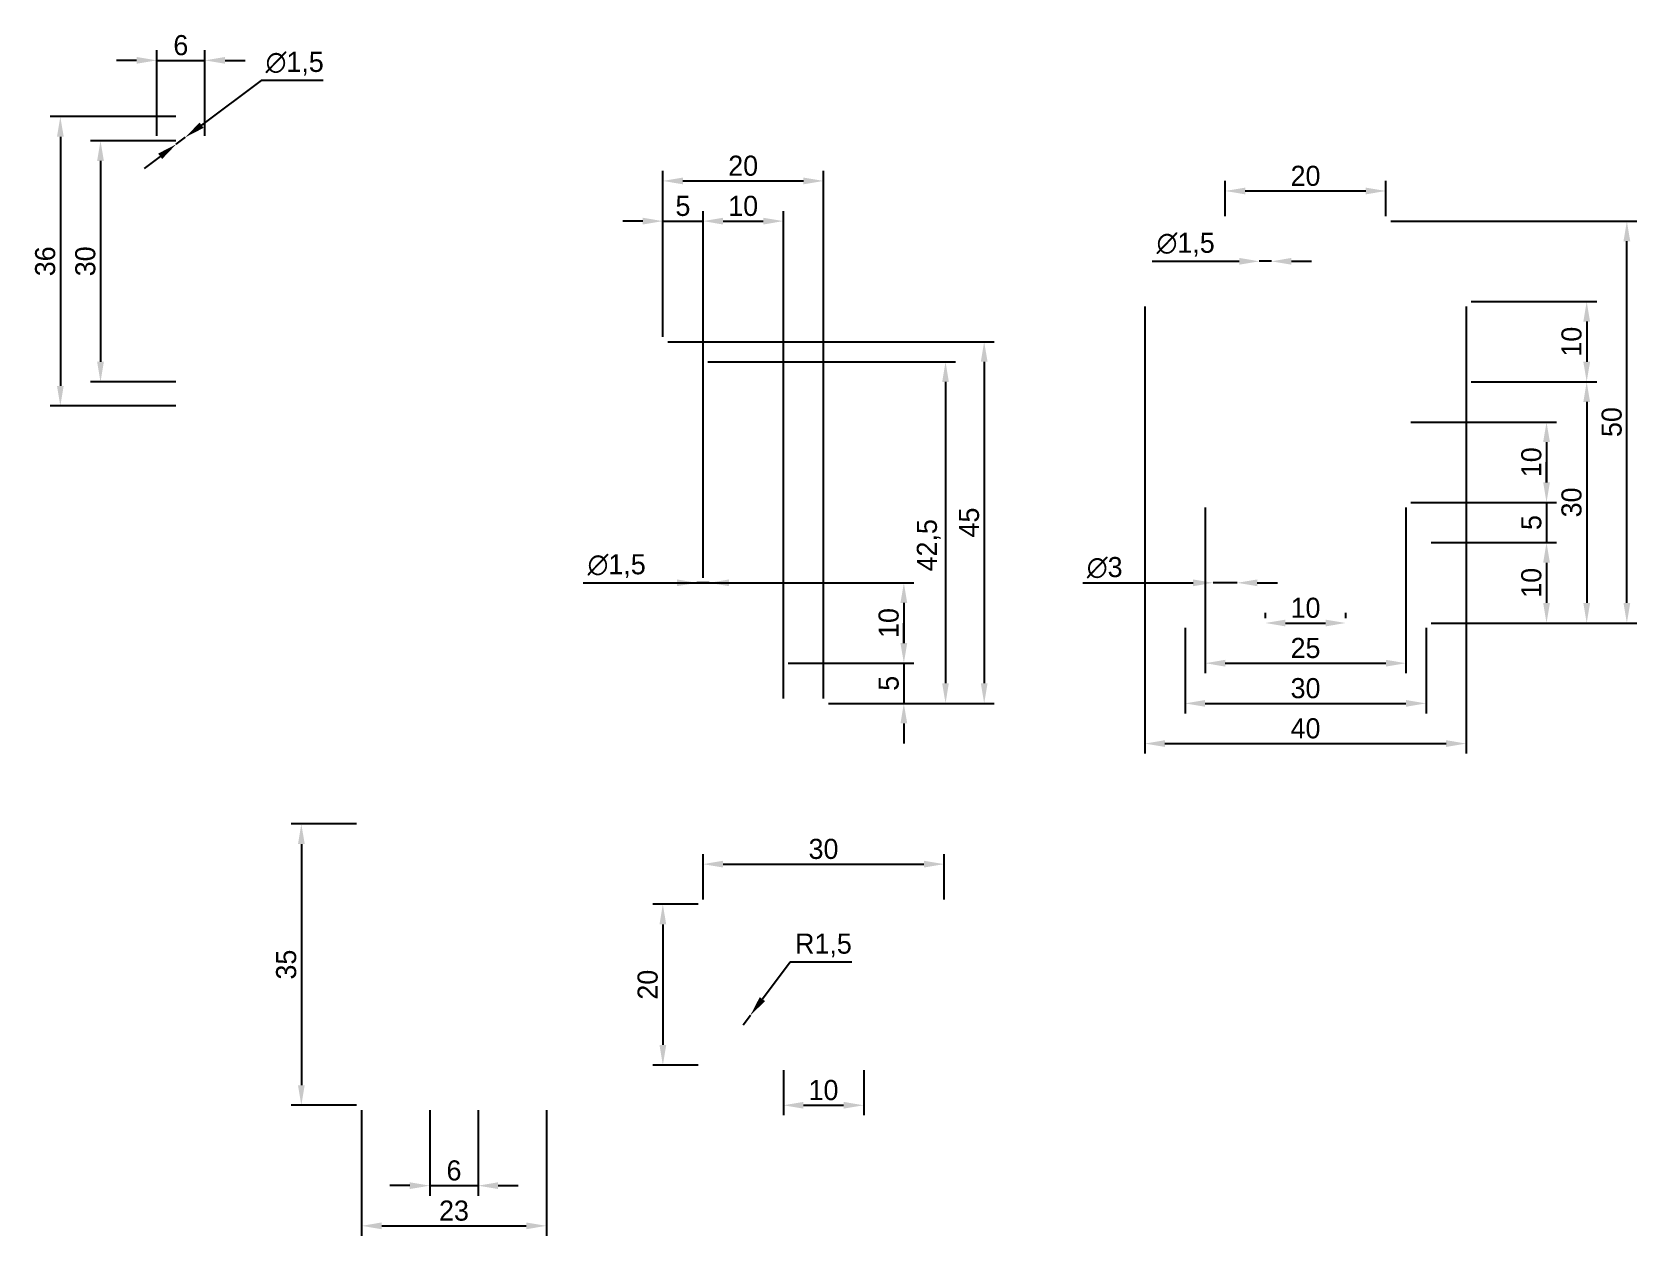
# Model space of a CAD drawing. Header units: millimetres. Extents: x 116 to 316, y 214 to 364.
import ezdxf

# ---------------------------------------------------------------- set-up
doc = ezdxf.new("R2010")
doc.units = ezdxf.units.MM
doc.dimstyles.new('ISO-25', dxfattribs={"dimtxt": 2.5, "dimasz": 2.5, "dimexe": 1.25, "dimexo": 0.625, "dimtad": 1, "dimtoh": 1, "dimtxsty": 'Standard', "dimcen": 2.5, "dimadec": 0, "dimazin": 0, "dimtfac": 1, "dimtmove": 0, "dimatfit": 3, "dimfxl": 0, "dimarcsym": 0})

# ---------------------------------------------------------------- blocks, each defined once
blk = doc.blocks.new('*D7')
at = {"color": 0, "lineweight": -2}
for p, q in [((134.38, 353), (118.75, 353)), ((120, 350.5), (120, 319.5)), ((134.38, 317), (118.75, 317))]:
    blk.add_line(p, q, dxfattribs=at)
at = {"color": 0}
for points in [[(119.58, 350.5), (120.42, 350.5), (120, 353)], [(119.58, 319.5), (120.42, 319.5), (120, 317)]]:
    blk.add_solid(points, dxfattribs=at)
at = {"layer": 'Defpoints', "color": 0}
for p in [(135, 353), (120, 317), (135, 317)]:
    blk.add_point(p, dxfattribs=at)
at = {"color": 0, "insert": (118.12, 335), "char_height": 2.5, "attachment_point": 5, "rotation": 90}
blk.add_mtext('36', dxfattribs=at)
blk = doc.blocks.new('*D8')
at = {"color": 0, "lineweight": -2}
for p, q in [((134.38, 350), (123.75, 350)), ((125, 347.5), (125, 322.5)), ((134.38, 320), (123.75, 320))]:
    blk.add_line(p, q, dxfattribs=at)
at = {"color": 0}
for points in [[(124.58, 347.5), (125.42, 347.5), (125, 350)], [(124.58, 322.5), (125.42, 322.5), (125, 320)]]:
    blk.add_solid(points, dxfattribs=at)
at = {"layer": 'Defpoints', "color": 0}
for p in [(135, 350), (125, 320), (135, 320)]:
    blk.add_point(p, dxfattribs=at)
at = {"color": 0, "insert": (123.12, 335), "char_height": 2.5, "attachment_point": 5, "rotation": 90}
blk.add_mtext('30', dxfattribs=at)
blk = doc.blocks.new('*D9')
at = {"color": 0, "lineweight": -2}
for p, q in [((129.5, 360), (127, 360)), ((132, 350.62), (132, 361.25)), ((132, 360), (138, 360)), ((138, 350.62), (138, 361.25)), ((140.5, 360), (143, 360))]:
    blk.add_line(p, q, dxfattribs=at)
at = {"color": 0}
for points in [[(129.5, 360.42), (129.5, 359.58), (132, 360)], [(140.5, 360.42), (140.5, 359.58), (138, 360)]]:
    blk.add_solid(points, dxfattribs=at)
at = {"layer": 'Defpoints', "color": 0}
for p in [(138, 360), (132, 350), (138, 350)]:
    blk.add_point(p, dxfattribs=at)
at = {"color": 0, "insert": (135, 361.88), "char_height": 2.5, "attachment_point": 5}
blk.add_mtext('6', dxfattribs=at)
blk = doc.blocks.new('*D10')
at = {"color": 0, "lineweight": -2}
for p, q in [((145, 357.5), (137.58, 351.94)), ((152.71, 357.5), (145, 357.5)), ((134.42, 349.56), (135.58, 350.44)), ((132.42, 348.06), (130.42, 346.56))]:
    blk.add_line(p, q, dxfattribs=at)
at = {"color": 0}
for points in [[(137.33, 352.27), (137.83, 351.6), (135.58, 350.44)], [(132.17, 348.4), (132.67, 347.73), (134.42, 349.56)]]:
    blk.add_solid(points, dxfattribs=at)
at = {"layer": 'Defpoints', "color": 0}
for p in [(135.58, 350.44, 2.82), (134.42, 349.56, 3.18)]:
    blk.add_point(p, dxfattribs=at)
at = {"color": 0, "insert": (149.17, 359.58), "char_height": 2.5, "attachment_point": 5}
blk.add_mtext('∅1,5', dxfattribs=at)
blk = doc.blocks.new('*D11')
at = {"color": 0, "lineweight": -2}
for p, q in [((195.62, 325), (236.25, 325)), ((235, 322.5), (235, 282.5)), ((215.62, 280), (236.25, 280))]:
    blk.add_line(p, q, dxfattribs=at)
at = {"color": 0}
for points in [[(234.58, 322.5), (235.42, 322.5), (235, 325)], [(234.58, 282.5), (235.42, 282.5), (235, 280)]]:
    blk.add_solid(points, dxfattribs=at)
at = {"layer": 'Defpoints', "color": 0}
for p in [(195, 325), (215, 280), (235, 280)]:
    blk.add_point(p, dxfattribs=at)
at = {"color": 0, "insert": (233.12, 302.5), "char_height": 2.5, "attachment_point": 5, "rotation": 90}
blk.add_mtext('45', dxfattribs=at)
blk = doc.blocks.new('*D12')
at = {"color": 0, "lineweight": -2}
for p, q in [((200.62, 322.5), (231.44, 322.5)), ((230.19, 320), (230.19, 282.5)), ((215.62, 280), (231.44, 280))]:
    blk.add_line(p, q, dxfattribs=at)
at = {"color": 0}
for points in [[(229.77, 320), (230.6, 320), (230.19, 322.5)], [(229.77, 282.5), (230.6, 282.5), (230.19, 280)]]:
    blk.add_solid(points, dxfattribs=at)
at = {"layer": 'Defpoints', "color": 0}
for p in [(200, 322.5), (215, 280), (230.19, 280)]:
    blk.add_point(p, dxfattribs=at)
at = {"color": 0, "insert": (228.1, 299.67), "char_height": 2.5, "attachment_point": 5, "rotation": 90}
blk.add_mtext('42,5', dxfattribs=at)
blk = doc.blocks.new('*D13')
at = {"color": 0, "lineweight": -2}
for p, q in [((195.62, 295), (226.25, 295)), ((225, 292.5), (225, 287.5)), ((210.62, 285), (226.25, 285))]:
    blk.add_line(p, q, dxfattribs=at)
at = {"color": 0}
for points in [[(224.58, 292.5), (225.42, 292.5), (225, 295)], [(224.58, 287.5), (225.42, 287.5), (225, 285)]]:
    blk.add_solid(points, dxfattribs=at)
at = {"layer": 'Defpoints', "color": 0}
for p in [(195, 295), (210, 285), (225, 285)]:
    blk.add_point(p, dxfattribs=at)
at = {"color": 0, "insert": (223.12, 290), "char_height": 2.5, "attachment_point": 5, "rotation": 90}
blk.add_mtext('10', dxfattribs=at)
blk = doc.blocks.new('*D14')
at = {"color": 0, "lineweight": -2}
for p, q in [((225, 287.5), (225, 290)), ((210.62, 285), (226.25, 285)), ((225, 285), (225, 280)), ((215.62, 280), (226.25, 280)), ((225, 277.5), (225, 275))]:
    blk.add_line(p, q, dxfattribs=at)
at = {"color": 0}
for points in [[(224.58, 287.5), (225.42, 287.5), (225, 285)], [(224.58, 277.5), (225.42, 277.5), (225, 280)]]:
    blk.add_solid(points, dxfattribs=at)
at = {"layer": 'Defpoints', "color": 0}
for p in [(210, 285), (215, 280), (225, 280)]:
    blk.add_point(p, dxfattribs=at)
at = {"color": 0, "insert": (223.12, 282.5), "char_height": 2.5, "attachment_point": 5, "rotation": 90}
blk.add_mtext('5', dxfattribs=at)
blk = doc.blocks.new('*D15')
at = {"color": 0, "lineweight": -2}
for p, q in [((195, 325.62), (195, 346.25)), ((215, 280.62), (215, 346.25)), ((197.5, 345), (212.5, 345))]:
    blk.add_line(p, q, dxfattribs=at)
at = {"color": 0}
for points in [[(197.5, 345.42), (197.5, 344.58), (195, 345)], [(212.5, 345.42), (212.5, 344.58), (215, 345)]]:
    blk.add_solid(points, dxfattribs=at)
at = {"layer": 'Defpoints', "color": 0}
for p in [(215, 345), (195, 325), (215, 280)]:
    blk.add_point(p, dxfattribs=at)
at = {"color": 0, "insert": (205, 346.88), "char_height": 2.5, "attachment_point": 5}
blk.add_mtext('20', dxfattribs=at)
blk = doc.blocks.new('*D16')
at = {"color": 0, "lineweight": -2}
for p, q in [((192.5, 340), (190, 340)), ((195, 325.62), (195, 341.25)), ((195, 340), (200, 340)), ((200, 295.62), (200, 341.25)), ((202.5, 340), (205, 340))]:
    blk.add_line(p, q, dxfattribs=at)
at = {"color": 0}
for points in [[(192.5, 340.42), (192.5, 339.58), (195, 340)], [(202.5, 340.42), (202.5, 339.58), (200, 340)]]:
    blk.add_solid(points, dxfattribs=at)
at = {"layer": 'Defpoints', "color": 0}
for p in [(200, 340), (195, 325), (200, 295)]:
    blk.add_point(p, dxfattribs=at)
at = {"color": 0, "insert": (197.5, 341.88), "char_height": 2.5, "attachment_point": 5}
blk.add_mtext('5', dxfattribs=at)
blk = doc.blocks.new('*D17')
at = {"color": 0, "lineweight": -2}
for p, q in [((200, 295.62), (200, 341.25)), ((202.5, 340), (207.5, 340)), ((210, 280.62), (210, 341.25))]:
    blk.add_line(p, q, dxfattribs=at)
at = {"color": 0}
for points in [[(202.5, 340.42), (202.5, 339.58), (200, 340)], [(207.5, 340.42), (207.5, 339.58), (210, 340)]]:
    blk.add_solid(points, dxfattribs=at)
at = {"layer": 'Defpoints', "color": 0}
for p in [(210, 340), (200, 295), (210, 280)]:
    blk.add_point(p, dxfattribs=at)
at = {"color": 0, "insert": (205, 341.88), "char_height": 2.5, "attachment_point": 5}
blk.add_mtext('10', dxfattribs=at)
blk = doc.blocks.new('*D18')
at = {"color": 0, "lineweight": -2}
for p, q in [((185.08, 295), (196.75, 295)), ((200.75, 295), (199.25, 295)), ((203.25, 295), (205.75, 295))]:
    blk.add_line(p, q, dxfattribs=at)
at = {"color": 0}
for points in [[(196.75, 295.42), (196.75, 294.58), (199.25, 295)], [(203.25, 295.42), (203.25, 294.58), (200.75, 295)]]:
    blk.add_solid(points, dxfattribs=at)
at = {"layer": 'Defpoints', "color": 0}
for p in [(199.25, 295), (200.75, 295)]:
    blk.add_point(p, dxfattribs=at)
at = {"color": 0, "insert": (189.25, 297.08), "char_height": 2.5, "attachment_point": 5}
blk.add_mtext('∅1,5', dxfattribs=at)
blk = doc.blocks.new('*D21')
at = {"color": 0, "lineweight": -2}
for p, q in [((260, 289.38), (260, 278.75)), ((290, 289.38), (290, 278.75)), ((262.5, 280), (287.5, 280))]:
    blk.add_line(p, q, dxfattribs=at)
at = {"color": 0}
for points in [[(262.5, 280.42), (262.5, 279.58), (260, 280)], [(287.5, 280.42), (287.5, 279.58), (290, 280)]]:
    blk.add_solid(points, dxfattribs=at)
at = {"layer": 'Defpoints', "color": 0}
for p in [(260, 290), (290, 290), (290, 280)]:
    blk.add_point(p, dxfattribs=at)
at = {"color": 0, "insert": (275, 281.88), "char_height": 2.5, "attachment_point": 5}
blk.add_mtext('30', dxfattribs=at)
blk = doc.blocks.new('*D22')
at = {"color": 0, "lineweight": -2}
for p, q in [((270, 290.62), (270, 291.25)), ((272.5, 290), (277.5, 290)), ((280, 290.62), (280, 291.25))]:
    blk.add_line(p, q, dxfattribs=at)
at = {"color": 0}
for points in [[(272.5, 290.42), (272.5, 289.58), (270, 290)], [(277.5, 290.42), (277.5, 289.58), (280, 290)]]:
    blk.add_solid(points, dxfattribs=at)
at = {"layer": 'Defpoints', "color": 0}
for p in [(270, 290), (280, 290), (280, 290)]:
    blk.add_point(p, dxfattribs=at)
at = {"color": 0, "insert": (275, 291.88), "char_height": 2.5, "attachment_point": 5}
blk.add_mtext('10', dxfattribs=at)
blk = doc.blocks.new('*D23')
at = {"color": 0, "lineweight": -2}
for p, q in [((255, 329.38), (255, 273.75)), ((295, 329.38), (295, 273.75)), ((257.5, 275), (292.5, 275))]:
    blk.add_line(p, q, dxfattribs=at)
at = {"color": 0}
for points in [[(257.5, 275.42), (257.5, 274.58), (255, 275)], [(292.5, 275.42), (292.5, 274.58), (295, 275)]]:
    blk.add_solid(points, dxfattribs=at)
at = {"layer": 'Defpoints', "color": 0}
for p in [(255, 330), (295, 330), (295, 275)]:
    blk.add_point(p, dxfattribs=at)
at = {"color": 0, "insert": (275, 276.88), "char_height": 2.5, "attachment_point": 5}
blk.add_mtext('40', dxfattribs=at)
blk = doc.blocks.new('*D24')
at = {"color": 0, "lineweight": -2}
for p, q in [((265, 340.62), (265, 345)), ((267.5, 343.75), (282.5, 343.75)), ((285, 340.62), (285, 345))]:
    blk.add_line(p, q, dxfattribs=at)
at = {"color": 0}
for points in [[(267.5, 344.17), (267.5, 343.33), (265, 343.75)], [(282.5, 344.17), (282.5, 343.33), (285, 343.75)]]:
    blk.add_solid(points, dxfattribs=at)
at = {"layer": 'Defpoints', "color": 0}
for p in [(285, 343.75), (265, 340), (285, 340)]:
    blk.add_point(p, dxfattribs=at)
at = {"color": 0, "insert": (275, 345.62), "char_height": 2.5, "attachment_point": 5}
blk.add_mtext('20', dxfattribs=at)
blk = doc.blocks.new('*D25')
at = {"color": 0, "lineweight": -2}
for p, q in [((285.62, 340), (316.25, 340)), ((315, 292.5), (315, 337.5)), ((293.12, 290), (316.25, 290))]:
    blk.add_line(p, q, dxfattribs=at)
at = {"color": 0}
for points in [[(314.58, 337.5), (315.42, 337.5), (315, 340)], [(314.58, 292.5), (315.42, 292.5), (315, 290)]]:
    blk.add_solid(points, dxfattribs=at)
at = {"layer": 'Defpoints', "color": 0}
for p in [(285, 340), (315, 340), (292.5, 290, 6)]:
    blk.add_point(p, dxfattribs=at)
at = {"color": 0, "insert": (313.12, 315), "char_height": 2.5, "attachment_point": 5, "rotation": 90}
blk.add_mtext('50', dxfattribs=at)
blk = doc.blocks.new('*D26')
at = {"color": 0, "lineweight": -2}
for p, q in [((295.62, 320), (311.25, 320)), ((310, 317.5), (310, 292.5)), ((290.62, 290), (311.25, 290))]:
    blk.add_line(p, q, dxfattribs=at)
at = {"color": 0}
for points in [[(309.58, 317.5), (310.42, 317.5), (310, 320)], [(309.58, 292.5), (310.42, 292.5), (310, 290)]]:
    blk.add_solid(points, dxfattribs=at)
at = {"layer": 'Defpoints', "color": 0}
for p in [(295, 320), (290, 290), (310, 290)]:
    blk.add_point(p, dxfattribs=at)
at = {"color": 0, "insert": (308.12, 305), "char_height": 2.5, "attachment_point": 5, "rotation": 90}
blk.add_mtext('30', dxfattribs=at)
blk = doc.blocks.new('*D27')
at = {"color": 0, "lineweight": -2}
for p, q in [((262.5, 304.38), (262.5, 283.75)), ((287.5, 304.38), (287.5, 283.75)), ((265, 285), (285, 285))]:
    blk.add_line(p, q, dxfattribs=at)
at = {"color": 0}
for points in [[(265, 285.42), (265, 284.58), (262.5, 285)], [(285, 285.42), (285, 284.58), (287.5, 285)]]:
    blk.add_solid(points, dxfattribs=at)
at = {"layer": 'Defpoints', "color": 0}
for p in [(262.5, 305), (287.5, 305), (287.5, 285)]:
    blk.add_point(p, dxfattribs=at)
at = {"color": 0, "insert": (275, 286.88), "char_height": 2.5, "attachment_point": 5}
blk.add_mtext('25', dxfattribs=at)
blk = doc.blocks.new('*D28')
at = {"color": 0, "lineweight": -2}
for p, q in [((290.62, 300), (306.25, 300)), ((305, 297.5), (305, 292.5)), ((290.62, 290), (306.25, 290))]:
    blk.add_line(p, q, dxfattribs=at)
at = {"color": 0}
for points in [[(304.58, 297.5), (305.42, 297.5), (305, 300)], [(304.58, 292.5), (305.42, 292.5), (305, 290)]]:
    blk.add_solid(points, dxfattribs=at)
at = {"layer": 'Defpoints', "color": 0}
for p in [(290, 300), (290, 290), (305, 290)]:
    blk.add_point(p, dxfattribs=at)
at = {"color": 0, "insert": (303.12, 295), "char_height": 2.5, "attachment_point": 5, "rotation": 90}
blk.add_mtext('10', dxfattribs=at)
blk = doc.blocks.new('*D29')
at = {"color": 0, "lineweight": -2}
for p, q in [((295.62, 330), (311.25, 330)), ((310, 327.5), (310, 322.5)), ((295.62, 320), (311.25, 320))]:
    blk.add_line(p, q, dxfattribs=at)
at = {"color": 0}
for points in [[(309.58, 327.5), (310.42, 327.5), (310, 330)], [(309.58, 322.5), (310.42, 322.5), (310, 320)]]:
    blk.add_solid(points, dxfattribs=at)
at = {"layer": 'Defpoints', "color": 0}
for p in [(295, 330), (295, 320), (310, 320)]:
    blk.add_point(p, dxfattribs=at)
at = {"color": 0, "insert": (308.12, 325), "char_height": 2.5, "attachment_point": 5, "rotation": 90}
blk.add_mtext('10', dxfattribs=at)
blk = doc.blocks.new('*D30')
at = {"color": 0, "lineweight": -2}
for p, q in [((305, 307.5), (305, 310)), ((288.12, 305), (306.25, 305)), ((305, 305), (305, 300)), ((290.62, 300), (306.25, 300)), ((305, 297.5), (305, 295))]:
    blk.add_line(p, q, dxfattribs=at)
at = {"color": 0}
for points in [[(304.58, 307.5), (305.42, 307.5), (305, 305)], [(304.58, 297.5), (305.42, 297.5), (305, 300)]]:
    blk.add_solid(points, dxfattribs=at)
at = {"layer": 'Defpoints', "color": 0}
for p in [(287.5, 305), (290, 300), (305, 300)]:
    blk.add_point(p, dxfattribs=at)
at = {"color": 0, "insert": (303.12, 302.5), "char_height": 2.5, "attachment_point": 5, "rotation": 90}
blk.add_mtext('5', dxfattribs=at)
blk = doc.blocks.new('*D31')
at = {"color": 0, "lineweight": -2}
for p, q in [((288.12, 315), (306.25, 315)), ((305, 312.5), (305, 307.5)), ((288.12, 305), (306.25, 305))]:
    blk.add_line(p, q, dxfattribs=at)
at = {"color": 0}
for points in [[(304.58, 312.5), (305.42, 312.5), (305, 315)], [(304.58, 307.5), (305.42, 307.5), (305, 305)]]:
    blk.add_solid(points, dxfattribs=at)
at = {"layer": 'Defpoints', "color": 0}
for p in [(287.5, 315), (287.5, 305), (305, 305)]:
    blk.add_point(p, dxfattribs=at)
at = {"color": 0, "insert": (303.12, 310), "char_height": 2.5, "attachment_point": 5, "rotation": 90}
blk.add_mtext('10', dxfattribs=at)
blk = doc.blocks.new('*D32')
at = {"color": 0, "lineweight": -2}
for p, q in [((255.92, 335), (266.75, 335)), ((270.75, 335), (269.25, 335)), ((273.25, 335), (275.75, 335))]:
    blk.add_line(p, q, dxfattribs=at)
at = {"color": 0}
for points in [[(266.75, 335.42), (266.75, 334.58), (269.25, 335)], [(273.25, 335.42), (273.25, 334.58), (270.75, 335)]]:
    blk.add_solid(points, dxfattribs=at)
at = {"layer": 'Defpoints', "color": 0}
for p in [(269.25, 335), (270.75, 335)]:
    blk.add_point(p, dxfattribs=at)
at = {"color": 0, "insert": (260.08, 337.08), "char_height": 2.5, "attachment_point": 5}
blk.add_mtext('∅1,5', dxfattribs=at)
blk = doc.blocks.new('*D33')
at = {"color": 0, "lineweight": -2}
for p, q in [((247.29, 295), (261, 295)), ((266.5, 295), (263.5, 295)), ((269, 295), (271.5, 295))]:
    blk.add_line(p, q, dxfattribs=at)
at = {"color": 0}
for points in [[(261, 295.42), (261, 294.58), (263.5, 295)], [(269, 295.42), (269, 294.58), (266.5, 295)]]:
    blk.add_solid(points, dxfattribs=at)
at = {"layer": 'Defpoints', "color": 0}
for p in [(263.5, 295), (266.5, 295)]:
    blk.add_point(p, dxfattribs=at)
at = {"color": 0, "insert": (250, 296.88), "char_height": 2.5, "attachment_point": 5}
blk.add_mtext('∅3', dxfattribs=at)
blk = doc.blocks.new('*D35')
at = {"color": 0, "lineweight": -2}
for p, q in [((157.5, 229.38), (157.5, 213.75)), ((180.5, 229.38), (180.5, 213.75)), ((160, 215), (178, 215))]:
    blk.add_line(p, q, dxfattribs=at)
at = {"color": 0}
for points in [[(160, 215.42), (160, 214.58), (157.5, 215)], [(178, 215.42), (178, 214.58), (180.5, 215)]]:
    blk.add_solid(points, dxfattribs=at)
at = {"layer": 'Defpoints', "color": 0}
for p in [(157.5, 230, 9.54), (180.5, 230, 9.54), (180.5, 215)]:
    blk.add_point(p, dxfattribs=at)
at = {"color": 0, "insert": (169, 216.88), "char_height": 2.5, "attachment_point": 5}
blk.add_mtext('23', dxfattribs=at)
blk = doc.blocks.new('*D36')
at = {"color": 0, "lineweight": -2}
for p, q in [((166, 229.38), (166, 218.75)), ((172, 229.38), (172, 218.75)), ((163.5, 220), (161, 220)), ((166, 220), (172, 220)), ((174.5, 220), (177, 220))]:
    blk.add_line(p, q, dxfattribs=at)
at = {"color": 0}
for points in [[(163.5, 220.42), (163.5, 219.58), (166, 220)], [(174.5, 220.42), (174.5, 219.58), (172, 220)]]:
    blk.add_solid(points, dxfattribs=at)
at = {"layer": 'Defpoints', "color": 0}
for p in [(166, 230), (172, 230), (172, 220)]:
    blk.add_point(p, dxfattribs=at)
at = {"color": 0, "insert": (169, 221.88), "char_height": 2.5, "attachment_point": 5}
blk.add_mtext('6', dxfattribs=at)
blk = doc.blocks.new('*D37')
at = {"color": 0, "lineweight": -2}
for p, q in [((156.88, 265), (148.75, 265)), ((150, 262.5), (150, 232.5)), ((156.88, 230), (148.75, 230))]:
    blk.add_line(p, q, dxfattribs=at)
at = {"color": 0}
for points in [[(149.58, 262.5), (150.42, 262.5), (150, 265)], [(149.58, 232.5), (150.42, 232.5), (150, 230)]]:
    blk.add_solid(points, dxfattribs=at)
at = {"layer": 'Defpoints', "color": 0}
for p in [(157.5, 265, 9.54), (150, 230), (157.5, 230, 9.54)]:
    blk.add_point(p, dxfattribs=at)
at = {"color": 0, "insert": (148.12, 247.5), "char_height": 2.5, "attachment_point": 5, "rotation": 90}
blk.add_mtext('35', dxfattribs=at)
blk = doc.blocks.new('*D38')
at = {"color": 0, "lineweight": -2}
for p, q in [((200, 255.62), (200, 261.25)), ((202.5, 260), (227.5, 260)), ((230, 255.62), (230, 261.25))]:
    blk.add_line(p, q, dxfattribs=at)
at = {"color": 0}
for points in [[(202.5, 260.42), (202.5, 259.58), (200, 260)], [(227.5, 260.42), (227.5, 259.58), (230, 260)]]:
    blk.add_solid(points, dxfattribs=at)
at = {"layer": 'Defpoints', "color": 0}
for p in [(230, 260), (200, 255), (230, 255)]:
    blk.add_point(p, dxfattribs=at)
at = {"color": 0, "insert": (215, 261.88), "char_height": 2.5, "attachment_point": 5}
blk.add_mtext('30', dxfattribs=at)
blk = doc.blocks.new('*D39')
at = {"color": 0, "lineweight": -2}
for p, q in [((199.38, 255), (193.75, 255)), ((195, 252.5), (195, 237.5)), ((199.38, 235), (193.75, 235))]:
    blk.add_line(p, q, dxfattribs=at)
at = {"color": 0}
for points in [[(194.58, 252.5), (195.42, 252.5), (195, 255)], [(194.58, 237.5), (195.42, 237.5), (195, 235)]]:
    blk.add_solid(points, dxfattribs=at)
at = {"layer": 'Defpoints', "color": 0}
for p in [(200, 255), (195, 235), (200, 235)]:
    blk.add_point(p, dxfattribs=at)
at = {"color": 0, "insert": (193.12, 245), "char_height": 2.5, "attachment_point": 5, "rotation": 90}
blk.add_mtext('20', dxfattribs=at)
blk = doc.blocks.new('*D40')
at = {"color": 0, "lineweight": -2}
for p, q in [((210, 234.38), (210, 228.75)), ((220, 234.38), (220, 228.75)), ((212.5, 230), (217.5, 230))]:
    blk.add_line(p, q, dxfattribs=at)
at = {"color": 0}
for points in [[(212.5, 230.42), (212.5, 229.58), (210, 230)], [(217.5, 230.42), (217.5, 229.58), (220, 230)]]:
    blk.add_solid(points, dxfattribs=at)
at = {"layer": 'Defpoints', "color": 0}
for p in [(210, 235), (220, 235), (220, 230)]:
    blk.add_point(p, dxfattribs=at)
at = {"color": 0, "insert": (215, 231.88), "char_height": 2.5, "attachment_point": 5}
blk.add_mtext('10', dxfattribs=at)
blk = doc.blocks.new('*D41')
at = {"color": 0, "lineweight": -2}
for p, q in [((210.83, 247.79), (207.39, 243.2)), ((218.53, 247.79), (210.83, 247.79)), ((205, 240), (205.9, 241.2))]:
    blk.add_line(p, q, dxfattribs=at)
at = {"color": 0}
blk.add_solid([(207.06, 243.45), (207.73, 242.95), (205.9, 241.2)], dxfattribs=at)
at = {"layer": 'Defpoints', "color": 0}
for p in [(205, 240, 6), (205.9, 241.2, 6)]:
    blk.add_point(p, dxfattribs=at)
at = {"color": 0, "insert": (214.99, 249.88), "char_height": 2.5, "attachment_point": 5}
blk.add_mtext('R1,5', dxfattribs=at)

msp = doc.modelspace()

# ---------------------------------------------------------------- dimensions: what is measured, and where the dimension line sits
at = {"color": 252}
for base, p1, p2, picture, middle in [((138, 360), (132, 350), (138, 350), '*D9', (135, 361.875)), ((215, 345), (195, 325), (215, 280), '*D15', (205, 346.875)), ((285, 343.75), (265, 340), (285, 340), '*D24', (275, 345.625)), ((200, 340), (195, 325), (200, 295), '*D16', (197.5, 341.875)), ((210, 340), (200, 295), (210, 280), '*D17', (205, 341.875)), ((287.5, 285), (262.5, 305), (287.5, 305), '*D27', (275, 286.875)), ((230, 260), (200, 255), (230, 255), '*D38', (215, 261.875)), ((220, 230), (210, 235), (220, 235), '*D40', (215, 231.875)), ((180.5, 215), (157.5, 230, 9.539), (180.5, 230, 9.539), '*D35', (169, 216.875)), ((172, 220), (166, 230), (172, 230), '*D36', (169, 221.875))]:
    dim = msp.add_linear_dim(base=base, p1=p1, p2=p2, dimstyle='ISO-25', dxfattribs=at)
    dim.commit()
    dim.dimension.update_dxf_attribs({"geometry": picture, "text_midpoint": middle})
for p1, p2, picture, middle in [((134.417, 349.562, 3.175), (135.583, 350.438, 2.825), '*D10', (149.167, 357.5)), ((200.75, 295), (199.25, 295), '*D18', (189.25, 295)), ((266.5, 295), (263.5, 295), '*D33', (250, 295))]:
    dim = msp.add_diameter_dim_2p(p1=p1, p2=p2, dimstyle='ISO-25', dxfattribs=at)
    dim.commit()
    dim.dimension.update_dxf_attribs({"geometry": picture, "text_midpoint": middle, "dimtype": 163})
for base, p1, p2, picture, middle in [((120, 317), (135, 353), (135, 317), '*D7', (120, 335)), ((125, 320), (135, 350), (135, 320), '*D8', (125, 335)), ((315, 340), (292.5, 290, 6), (285, 340), '*D25', (315, 315)), ((310, 320), (295, 330), (295, 320), '*D29', (310, 325)), ((235, 280), (195, 325), (215, 280), '*D11', (235, 302.5)), ((230.188, 280), (200, 322.5), (215, 280), '*D12', (230.188, 299.675)), ((310, 290), (295, 320), (290, 290), '*D26', (310, 305)), ((305, 305), (287.5, 315), (287.5, 305), '*D31', (305, 310)), ((305, 300), (287.5, 305), (290, 300), '*D30', (305, 302.5)), ((305, 290), (290, 300), (290, 290), '*D28', (305, 295)), ((225, 285), (195, 295), (210, 285), '*D13', (225, 290)), ((225, 280), (210, 285), (215, 280), '*D14', (225, 282.5))]:
    dim = msp.add_linear_dim(base=base, p1=p1, p2=p2, angle=90, dimstyle='ISO-25', dxfattribs=at)
    dim.commit()
    dim.dimension.update_dxf_attribs({"geometry": picture, "text_midpoint": middle, "dimtype": 160})
dim = msp.add_diameter_dim_2p(p1=(270.75, 335), p2=(269.25, 335), dimstyle='ISO-25', dxfattribs=at)
dim.commit()
dim.dimension.update_dxf_attribs({"geometry": '*D32', "text_midpoint": (260.083, 337.083)})
for base, p1, p2, picture, middle in [((295, 275), (255, 330), (295, 330), '*D23', (275, 275)), ((280, 290), (270, 290), (280, 290), '*D22', (275, 290)), ((290, 280), (260, 290), (290, 290), '*D21', (275, 280))]:
    dim = msp.add_linear_dim(base=base, p1=p1, p2=p2, dimstyle='ISO-25', dxfattribs=at)
    dim.commit()
    dim.dimension.update_dxf_attribs({"geometry": picture, "text_midpoint": middle, "dimtype": 160})
for base, p1, p2, picture, middle in [((150, 230), (157.5, 265, 9.539), (157.5, 230, 9.539), '*D37', (148.125, 247.5)), ((195, 235), (200, 255), (200, 235), '*D39', (193.125, 245))]:
    dim = msp.add_linear_dim(base=base, p1=p1, p2=p2, angle=90, dimstyle='ISO-25', dxfattribs=at)
    dim.commit()
    dim.dimension.update_dxf_attribs({"geometry": picture, "text_midpoint": middle})
dim = msp.add_radius_dim(center=(205, 240, 6), mpoint=(205.898, 241.201, 6), dimstyle='ISO-25', dxfattribs=at)
dim.commit()
dim.dimension.update_dxf_attribs({"geometry": '*D41', "text_midpoint": (214.993, 247.795), "dimtype": 164})

doc.saveas('drawing.dxf')
